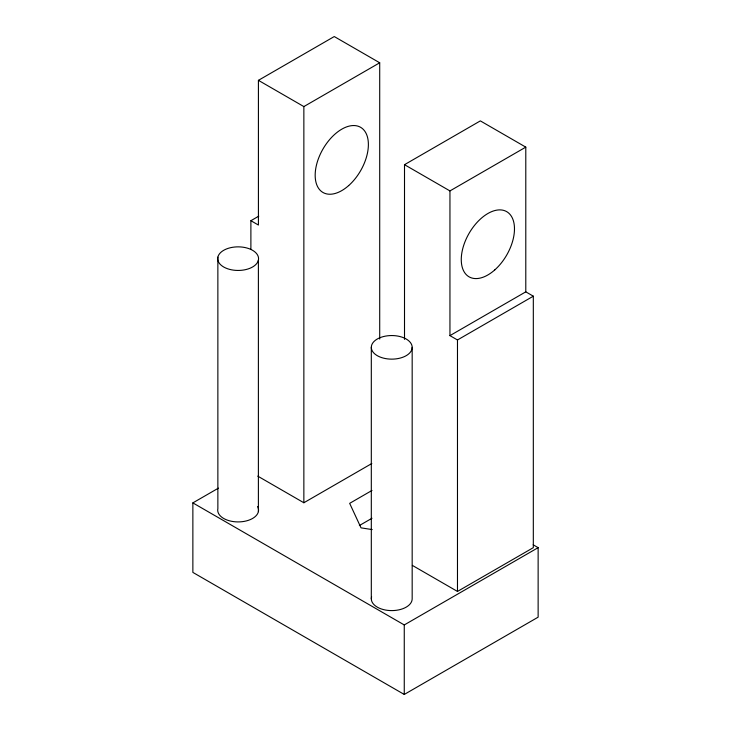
<?xml version="1.0" encoding="UTF-8"?>
<svg xmlns="http://www.w3.org/2000/svg" width="731" height="731" viewBox="0 0 731 731"><rect width="100%" height="100%" fill="white"/><g stroke="black" fill="none" stroke-linecap="round" stroke-linejoin="round"><path stroke-width="1.1" d="M250.888 249.152L250.888 220.707L258.418 225.047L258.418 80.337L334.259 36.55L379.709 62.784L379.709 339.083M258.418 80.337L303.858 106.58L379.709 62.784M250.888 220.707L258.774 216.157M404.508 339.367L404.508 164.685L480.349 120.889L525.79 147.132L525.79 291.843L449.949 335.63L449.949 190.919L525.79 147.132M449.949 335.63L457.478 339.97L533.319 296.183L533.319 547.656L457.478 591.443L412.348 565.392M533.191 544.805L538.135 547.656L538.135 617.165L404.261 694.45L192.865 572.4L192.865 502.891L218.459 488.116M257.76 476.137L303.858 502.754L371.823 463.518M371.997 490.455L349.665 503.348L361.032 527.855L372.207 529.582M359.369 525.543L371.997 518.261M192.865 502.891L404.261 624.941L538.135 547.656M404.508 164.685L449.949 190.919M525.79 291.843L533.319 296.183M457.478 339.97L457.478 591.443M412.174 347.344A20.431 11.797 0 0 1 381.527 357.56A20.431 11.797 0 0 1 381.527 337.128A20.431 11.797 0 0 1 412.174 347.344L412.174 598.808A20.431 11.797 0 0 1 389.961 610.559A20.431 11.797 0 0 1 371.622 596.761M404.261 624.941L404.261 694.45M371.311 347.344L371.311 598.808M303.858 106.58L303.858 502.754M258.39 260.163A20.431 11.797 0 0 1 225.733 268.03A20.431 11.797 0 0 1 230.265 247.763A20.431 11.797 0 0 1 258.39 260.163L258.39 511.636M217.865 257.148L217.865 508.612A20.431 11.797 0 0 0 239.969 521.87A20.431 11.797 0 0 0 257.595 506.546M348.669 185.583A37.628 21.72 -60 0 0 360.593 127.304A37.628 21.72 -60 0 0 316.084 166.769A37.628 21.72 -60 0 0 348.669 185.583M494.759 269.931A37.628 21.72 -60 0 0 506.684 211.643A37.628 21.72 -60 0 0 462.175 251.117A37.628 21.72 -60 0 0 494.759 269.931"/></g></svg>
